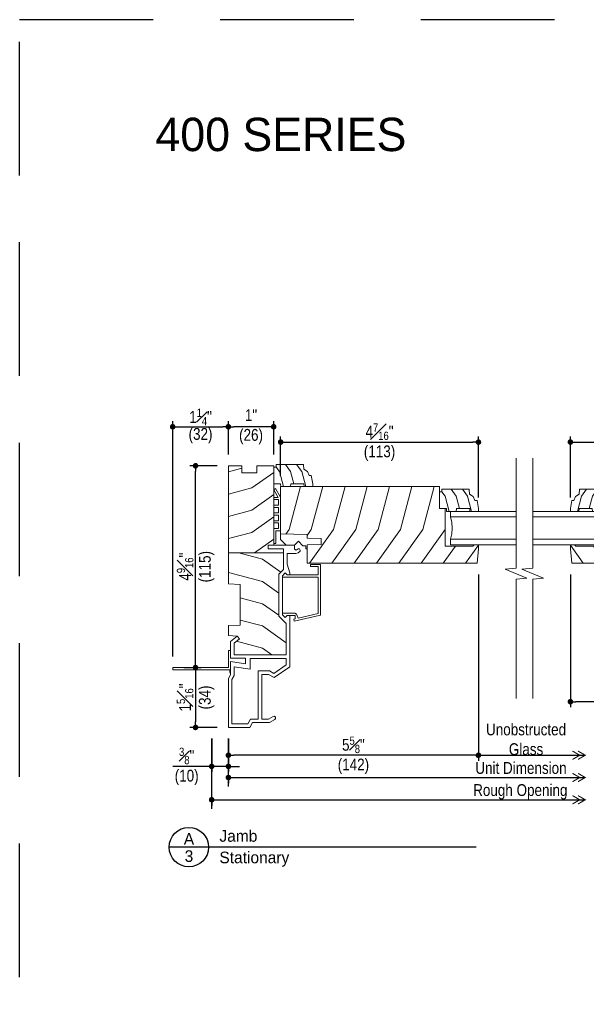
# Model space of a CAD drawing. Extents: x 0 to 323, y 0 to 44.
# Drawn here: x 68 to 80.74, y 22 to 44 of the extents above; entities that cross this region are included whole.
import ezdxf
from ezdxf.enums import TextEntityAlignment as Align

# ---------------------------------------------------------------- set-up
doc = ezdxf.new("R2010")
doc.units = 0
doc.header["$LTSCALE"] = 6
doc.header["$MEASUREMENT"] = 0
doc.linetypes.add('DASHED', pattern=[0.75, 0.5, -0.25])
doc.layers.get('0').update_dxf_attribs({"linetype": 'CONTINUOUS'})
doc.layers.get('Defpoints').update_dxf_attribs({"linetype": 'CONTINUOUS'})
for name, color, linetype in [('A-ANNO-DIMS', 3, 'CONTINUOUS'), ('A-ANNO-TEXT', 4, 'CONTINUOUS'), ('A-DETL-MBND', 8, 'CONTINUOUS')]:
    doc.layers.add(name, color=color, linetype=linetype)
doc.layers.add('A-DETL-MCUT', color=6, linetype='CONTINUOUS', lineweight=20)
doc.layers.add('A-DETL-PATT', color=8, linetype='CONTINUOUS', lineweight=5)
doc.layers.add('PLOT VIEW', color=1, linetype='DASHED', plot=False)
doc.styles.add('ADF Text', font='FRABK.TTF', dxfattribs={"width": 0.85})
doc.dimstyles.new('ADF 3 inches equals 1 foot', dxfattribs={"dimtxt": 0.265625, "dimasz": 0.125, "dimexe": 0.125, "dimexo": 0.25, "dimgap": 0.03125, "dimtad": 1, "dimdec": 6, "dimzin": 3, "dimdsep": 46, "dimlunit": 4, "dimtxsty": 'ADF Text', "dimblk": 'DOT', "dimcen": 0, "dimclrd": 256, "dimclre": 256, "dimclrt": 256, "dimadec": 0, "dimazin": 0, "dimtfac": 0.7, "dimtdec": 6, "dimtix": 1, "dimtmove": 0, "dimatfit": 0, "dimldrblk": 'DOT', "dimfxl": 0, "dimfrac": 1, "dimtolj": 1, "dimtzin": 4, "dimlwd": -1, "dimlwe": -1, "dimarcsym": 0})

# ---------------------------------------------------------------- blocks, each defined once
blk = doc.blocks.new('AW Detail Tag-flat-2')
at = {"layer": 'A-ANNO-TEXT'}
blk.add_line((6.886, 0), (0, 0), dxfattribs=at)
blk.add_circle((0.443, 0), 0.443, dxfattribs=at)
blk = doc.blocks.new('200 Series Sections')
at = {"layer": 'PLOT VIEW'}
blk.add_lwpolyline([(0, 44), (34, 44), (34, 0), (0, 0)], close=True, dxfattribs=at)
at = {"layer": 'A-ANNO-TEXT', "color": 8, "insert": (3.047, 41.036), "char_height": 0.75, "width": 5.4286, "attachment_point": 7, "style": 'ADF Text'}
blk.add_mtext('{\\fFranklin Gothic Demi Cond|b0|i0|c0|p34;\\W1;400 SERIES}', dxfattribs=at)
blk = doc.blocks.new('_DOT')
at = {"color": 0, "linetype": 'ByBlock'}
blk.add_line((-0.5, 0), (-1, 0), dxfattribs=at)
at = {"color": 0, "linetype": 'ByBlock', "const_width": 0.5}
blk.add_lwpolyline([(-0.25, 0, 1), (0.25, 0, 1)], format="xyb", close=True, dxfattribs=at)
blk = doc.blocks.new('*D122')
at = {"layer": 'A-ANNO-DIMS', "transparency": 16777216}
for p, q in [((72.434, 33.982), (71.822, 33.982)), ((71.947, 29.576), (71.947, 33.857)), ((71.684, 29.451), (72.072, 29.451))]:
    blk.add_line(p, q, dxfattribs=at)
at = {"layer": 'Defpoints', "color": 0, "transparency": 16777216}
for p in [(71.947, 33.982), (72.684, 33.982), (71.434, 29.451)]:
    blk.add_point(p, dxfattribs=at)
at = {"layer": 'A-ANNO-DIMS', "transparency": 16777216, "xscale": 0.125, "yscale": 0.125, "zscale": 0.125}
for p, rotation in [((71.947, 33.982), 90), ((71.947, 29.451), 270)]:
    blk.add_blockref('_DOT', p, dxfattribs=dict(at, rotation=rotation))
at = {"layer": 'A-ANNO-DIMS', "transparency": 16777216, "insert": (71.947, 31.716), "char_height": 0.26562, "attachment_point": 5, "rotation": 90, "style": 'ADF Text'}
blk.add_mtext('\\A1;4{\\H0.700000x;\\S9#16;}"\\P\\f [;\\fFranklin Gothic Book;(115)\\f]', dxfattribs=at)
blk = doc.blocks.new('*D123')
at = {"layer": 'A-ANNO-DIMS', "transparency": 16777216}
for p, q in [((71.684, 29.451), (72.072, 29.451)), ((71.947, 29.326), (71.947, 28.232)), ((72.434, 28.107), (71.822, 28.107))]:
    blk.add_line(p, q, dxfattribs=at)
at = {"layer": 'Defpoints', "color": 0, "transparency": 16777216}
for p in [(71.434, 29.451), (71.947, 28.107), (72.684, 28.107)]:
    blk.add_point(p, dxfattribs=at)
at = {"layer": 'A-ANNO-DIMS', "transparency": 16777216, "xscale": 0.125, "yscale": 0.125, "zscale": 0.125}
for p, rotation in [((71.947, 29.451), 90), ((71.947, 28.107), 270)]:
    blk.add_blockref('_DOT', p, dxfattribs=dict(at, rotation=rotation))
at = {"layer": 'A-ANNO-DIMS', "transparency": 16777216, "insert": (71.947, 28.779), "char_height": 0.26562, "attachment_point": 5, "rotation": 90, "style": 'ADF Text'}
blk.add_mtext('\\A1;1{\\H0.700000x;\\S5#16;}"\\P\\f [;\\fFranklin Gothic Book;(34)\\f]', dxfattribs=at)
blk = doc.blocks.new('*D124')
at = {"layer": 'A-ANNO-DIMS', "transparency": 16777216}
for p, q in [((72.684, 34.232), (72.684, 34.982)), ((73.7, 34.232), (73.7, 34.982)), ((73.575, 34.857), (72.809, 34.857))]:
    blk.add_line(p, q, dxfattribs=at)
at = {"layer": 'Defpoints', "color": 0, "transparency": 16777216}
for p in [(72.684, 34.857), (72.684, 33.982), (73.7, 33.982)]:
    blk.add_point(p, dxfattribs=at)
at = {"layer": 'A-ANNO-DIMS', "transparency": 16777216, "xscale": 0.125, "yscale": 0.125, "zscale": 0.125, "rotation": 180}
blk.add_blockref('_DOT', (72.684, 34.857), dxfattribs=at)
at = {"layer": 'A-ANNO-DIMS', "transparency": 16777216, "xscale": 0.125, "yscale": 0.125, "zscale": 0.125}
blk.add_blockref('_DOT', (73.7, 34.857), dxfattribs=at)
at = {"layer": 'A-ANNO-DIMS', "transparency": 16777216, "insert": (73.192, 34.857), "char_height": 0.26562, "attachment_point": 5, "style": 'ADF Text'}
blk.add_mtext('\\A1;1"\\P\\f [;\\fFranklin Gothic Book;(26)\\f]', dxfattribs=at)
blk = doc.blocks.new('*D125')
at = {"layer": 'A-ANNO-DIMS', "transparency": 16777216}
for p, q in [((72.309, 27.857), (72.309, 27.107)), ((72.684, 27.857), (72.684, 27.107)), ((72.184, 27.232), (71.436, 27.232)), ((72.684, 27.232), (72.309, 27.232)), ((72.809, 27.232), (72.934, 27.232))]:
    blk.add_line(p, q, dxfattribs=at)
at = {"layer": 'Defpoints', "color": 0, "transparency": 16777216}
for p in [(72.309, 28.107), (72.684, 28.107), (72.309, 27.232)]:
    blk.add_point(p, dxfattribs=at)
at = {"layer": 'A-ANNO-DIMS', "transparency": 16777216, "xscale": 0.125, "yscale": 0.125, "zscale": 0.125}
blk.add_blockref('_DOT', (72.309, 27.232), dxfattribs=at)
at = {"layer": 'A-ANNO-DIMS', "transparency": 16777216, "xscale": 0.125, "yscale": 0.125, "zscale": 0.125, "rotation": 180}
blk.add_blockref('_DOT', (72.684, 27.232), dxfattribs=at)
at = {"layer": 'A-ANNO-DIMS', "transparency": 16777216, "insert": (71.748, 27.232), "char_height": 0.26562, "attachment_point": 5, "style": 'ADF Text'}
blk.add_mtext('\\A1;{\\H0.700000x;\\S3#8;}"\\P\\f [;\\fFranklin Gothic Book;(10)\\f]', dxfattribs=at)
blk = doc.blocks.new('*D126')
at = {"layer": 'A-ANNO-DIMS', "transparency": 16777216}
for p, q in [((78.294, 31.544), (78.294, 27.357)), ((72.684, 27.857), (72.684, 27.357)), ((78.169, 27.482), (72.809, 27.482))]:
    blk.add_line(p, q, dxfattribs=at)
at = {"layer": 'Defpoints', "color": 0, "transparency": 16777216}
for p in [(78.294, 31.794), (72.684, 28.107), (72.684, 27.482)]:
    blk.add_point(p, dxfattribs=at)
at = {"layer": 'A-ANNO-DIMS', "transparency": 16777216, "xscale": 0.125, "yscale": 0.125, "zscale": 0.125, "rotation": 180}
blk.add_blockref('_DOT', (72.684, 27.482), dxfattribs=at)
at = {"layer": 'A-ANNO-DIMS', "transparency": 16777216, "xscale": 0.125, "yscale": 0.125, "zscale": 0.125}
blk.add_blockref('_DOT', (78.294, 27.482), dxfattribs=at)
at = {"layer": 'A-ANNO-DIMS', "transparency": 16777216, "insert": (75.489, 27.482), "char_height": 0.26562, "attachment_point": 5, "style": 'ADF Text'}
blk.add_mtext('\\A1;5{\\H0.700000x;\\S5#8;}"\\P\\f [;\\fFranklin Gothic Book;(142)\\f]', dxfattribs=at)
blk = doc.blocks.new('*D127')
at = {"layer": 'A-ANNO-DIMS', "transparency": 16777216}
for p, q in [((73.856, 33.763), (73.856, 34.638)), ((78.294, 33.269), (78.294, 34.638)), ((73.981, 34.513), (78.169, 34.513))]:
    blk.add_line(p, q, dxfattribs=at)
at = {"layer": 'Defpoints', "color": 0, "transparency": 16777216}
for p in [(78.294, 34.513), (73.856, 33.513), (78.294, 33.019)]:
    blk.add_point(p, dxfattribs=at)
at = {"layer": 'A-ANNO-DIMS', "transparency": 16777216, "xscale": 0.125, "yscale": 0.125, "zscale": 0.125, "rotation": 180}
blk.add_blockref('_DOT', (73.856, 34.513), dxfattribs=at)
at = {"layer": 'A-ANNO-DIMS', "transparency": 16777216, "xscale": 0.125, "yscale": 0.125, "zscale": 0.125}
blk.add_blockref('_DOT', (78.294, 34.513), dxfattribs=at)
at = {"layer": 'A-ANNO-DIMS', "transparency": 16777216, "insert": (76.075, 34.513), "char_height": 0.26562, "attachment_point": 5, "style": 'ADF Text'}
blk.add_mtext('\\A1;4{\\H0.700000x;\\S7#16;}"\\P\\f [;\\fFranklin Gothic Book;(113)\\f]', dxfattribs=at)
blk = doc.blocks.new('AW Detail Arrow')
at = {"layer": 'A-ANNO-DIMS', "const_width": 0.0234}
for points in [[(-0.094, 0.286), (0, 0.123), (0.094, 0.286)], [(-0.094, 0.162), (0, 0), (0.094, 0.162)]]:
    blk.add_lwpolyline(points, dxfattribs=at)
blk = doc.blocks.new('AW Detail Arrow Text Left')
at = {"layer": 'A-ANNO-TEXT', "xscale": -1, "rotation": 90}
for p in [(0, 0), (0, -0.5), (0, -1)]:
    blk.add_blockref('AW Detail Arrow', p, dxfattribs=at)
at = {"layer": 'A-ANNO-DIMS', "char_height": 0.26562, "attachment_point": 5, "style": 'ADF Text'}
for s, insert in [('\\A1;Unobstructed\\PGlass', (-1.328, 0.356)), ('\\A1;Unit Dimension', (-1.442, -0.288)), ('\\A1;Rough Opening', (-1.457, -0.822))]:
    blk.add_mtext(s, dxfattribs=dict(at, insert=insert))
blk = doc.blocks.new('*D150')
at = {"layer": 'A-ANNO-DIMS', "transparency": 16777216}
for p, q in [((80.357, 31.544), (80.357, 28.559)), ((90.607, 31.544), (90.607, 28.559)), ((90.482, 28.684), (80.482, 28.684))]:
    blk.add_line(p, q, dxfattribs=at)
at = {"layer": 'Defpoints', "color": 0, "transparency": 16777216}
for p in [(80.357, 31.794), (90.607, 31.794), (80.357, 28.684)]:
    blk.add_point(p, dxfattribs=at)
at = {"layer": 'A-ANNO-DIMS', "transparency": 16777216, "xscale": 0.125, "yscale": 0.125, "zscale": 0.125, "rotation": 180}
blk.add_blockref('_DOT', (80.357, 28.684), dxfattribs=at)
at = {"layer": 'A-ANNO-DIMS', "transparency": 16777216, "xscale": 0.125, "yscale": 0.125, "zscale": 0.125}
blk.add_blockref('_DOT', (90.607, 28.684), dxfattribs=at)
at = {"layer": 'A-ANNO-DIMS', "transparency": 16777216, "insert": (85.484, 28.684), "char_height": 0.26562, "attachment_point": 5, "style": 'ADF Text'}
blk.add_mtext('\\A1;10{\\H0.700000x;\\S1#4;}"\\P\\f [;\\fFranklin Gothic Book;(260)\\f]', dxfattribs=at)
blk = doc.blocks.new('*D151')
at = {"layer": 'A-ANNO-DIMS', "transparency": 16777216}
for p, q in [((80.357, 33.269), (80.357, 34.638)), ((84.795, 33.763), (84.795, 34.638)), ((80.482, 34.513), (84.67, 34.513))]:
    blk.add_line(p, q, dxfattribs=at)
at = {"layer": 'Defpoints', "color": 0, "transparency": 16777216}
for p in [(84.795, 34.513), (84.795, 33.513), (80.357, 33.019)]:
    blk.add_point(p, dxfattribs=at)
at = {"layer": 'A-ANNO-DIMS', "transparency": 16777216, "xscale": 0.125, "yscale": 0.125, "zscale": 0.125, "rotation": 180}
blk.add_blockref('_DOT', (80.357, 34.513), dxfattribs=at)
at = {"layer": 'A-ANNO-DIMS', "transparency": 16777216, "xscale": 0.125, "yscale": 0.125, "zscale": 0.125}
blk.add_blockref('_DOT', (84.795, 34.513), dxfattribs=at)
at = {"layer": 'A-ANNO-DIMS', "transparency": 16777216, "insert": (82.576, 34.513), "char_height": 0.26562, "attachment_point": 5, "style": 'ADF Text'}
blk.add_mtext('\\A1;4{\\H0.700000x;\\S7#16;}"\\P\\f [;\\fFranklin Gothic Book;(113)\\f]', dxfattribs=at)
blk = doc.blocks.new('3_4 Glass-flat-4')
at = {"layer": 'A-DETL-MCUT'}
for p, q in [((0, -0.125), (1.469, -0.125)), ((1.469, -0.625), (0, -0.625))]:
    blk.add_line(p, q, dxfattribs=at)
blk.add_lwpolyline([(1.469, 0), (0, 0), (0, -0.125), (0.027, -0.247), (0.036, -0.375), (0.027, -0.503), (0, -0.625), (0, -0.75), (1.469, -0.75)], dxfattribs=at)
at = {"layer": 'A-DETL-MCUT', "const_width": 0.0000001}
for points in [[(0.186, -0.625), (0.186, -0.586), (0.067, -0.538), (0.067, -0.212), (0.186, -0.164), (0.186, -0.125)], [(0.375, -0.125), (0.375, -0.625)]]:
    blk.add_lwpolyline(points, dxfattribs=at)
blk = doc.blocks.new('400 Series Door Glass Stop-flat-5')
at = {"layer": 'A-DETL-MCUT'}
blk.add_lwpolyline([(0.758, -0.102), (0.797, -0.19), (0.844, -0.19), (0.875, -0.376), (0.875, -0.438), (0.684, -0.438), (0.679, -0.376), (0.383, -0.376), (0.378, -0.438), (0.161, -0.438), (0.156, -0.376), (0, -0.376), (0, 0), (0.057, 0), (0.057, 0.062), (0.667, 0.062), (0.677, -0.048), (0.758, -0.102)], dxfattribs=at)
at = {"layer": 'A-DETL-PATT'}
for points in [[(0.218, -0.438), (0.128, -0.097), (0.057, 0.002)], [(0.451, -0.376), (0.378, -0.097), (0.264, 0.062)], [(0.718, -0.438), (0.628, -0.097), (0.514, 0.062)]]:
    blk.add_lwpolyline(points, dxfattribs=at)
blk = doc.blocks.new('400 Series Inswing Stile Rail')
at = {"layer": 'A-DETL-MCUT'}
blk.add_lwpolyline([(3.688, -1.337), (3.688, -0.494), (3.563, -0.494), (3.563, 0), (0, 0), (0, -1.063), (0.594, -1.073), (0.594, -1.157), (0.907, -1.162), (0.907, -1.301), (0.594, -1.306), (0.594, -1.719), (4.407, -1.719), (4.438, -1.4), (4.438, -1.306), (4.344, -1.306), (4.313, -1.337)], close=True, dxfattribs=at)
blk.add_lwpolyline([(0, -1.063), (0, -1.188), (0.123, -1.313), (0.313, -1.313), (0.398, -1.227), (0.5, -1.331), (0.563, -1.331), (0.563, -1.393), (0.594, -1.393)], dxfattribs=at)
at = {"layer": 'A-DETL-PATT'}
for points in [[(0.444, 0), (0.188, -0.965), (0.117, -1.065)], [(0.944, 0), (0.688, -0.965), (0.594, -1.097)], [(1.444, 0), (1.188, -0.965), (0.649, -1.719)], [(1.944, 0), (1.688, -0.965), (1.149, -1.719)], [(2.444, 0), (2.188, -0.965), (1.649, -1.719)], [(2.944, 0), (2.688, -0.965), (2.149, -1.719)], [(3.444, 0), (3.188, -0.965), (2.649, -1.719)], [(3.688, -0.965), (3.149, -1.719)], [(4.438, -1.315), (4.149, -1.719)], [(3.922, -1.337), (3.649, -1.719)]]:
    blk.add_lwpolyline(points, dxfattribs=at)
at = {"layer": 'A-DETL-MCUT'}
for name, p in [('400 Series Door Glass Stop-flat-5', (3.563, -0.118)), ('3_4 Glass-flat-4', (3.813, -0.556))]:
    blk.add_blockref(name, p, dxfattribs=at)
blk = doc.blocks.new('400 Series Stile Rail-flat-2')
at = {"layer": 'A-DETL-MCUT'}
for points in [[(-0.156, -1.313), (-0.156, 0.469), (-0.532, 0.469), (-0.532, 0.313), (-0.874, 0.313), (-0.874, 0.469), (-1.172, 0.469), (-1.172, -2.186), (-0.906, -2.2), (-0.906, -3.107), (-1.172, -3.121), (-1.172, -3.341), (-0.974, -3.356)], [(0.203, -2.89), (0.203, -4.044), (-0.148, -4.289), (-0.27, -4.219), (-0.422, -4.219), (-0.422, -5.219), (-0.27, -5.219), (-0.171, -5.162), (-0.14, -5.157), (-0.115, -5.176), (-0.112, -5.207), (-0.131, -5.231), (-0.248, -5.299), (-0.629, -5.299), (-0.691, -5.406), (-1.172, -5.406), (-1.172, -4.309), (-1.122, -4.223), (-1.122, -3.929), (-0.785, -3.982), (-0.785, -3.855), (-1.122, -3.855), (-1.122, -3.475), (-0.974, -3.356), (-0.924, -3.419), (-1.042, -3.513), (-1.042, -3.779), (0.123, -3.779), (0.123, -3.071), (-0.041, -2.908), (-0.041, -1.967), (0.063, -1.864), (0.063, -1.393), (-0.281, -1.393), (-0.281, -1.313), (0.313, -1.313), (0.313, -1.403), (0.347, -1.423), (0.392, -1.397), (0.423, -1.397), (0.438, -1.424), (0.438, -1.452), (0.393, -1.489), (0.344, -1.5), (0.143, -1.5), (0.143, -1.744), (0.203, -1.938), (0.203, -1.984)], [(0.063, -1.487), (-1.172, -1.487)], [(0.039, -2.843), (0.315, -2.843), (0.358, -2.861), (0.394, -2.951), (0.844, -2.85), (0.844, -2.031), (0.039, -2.031), (0.039, -2), (0.101, -1.939), (0.146, -1.984), (0.844, -1.984), (0.844, -1.797), (0.672, -1.797), (0.672, -1.75), (0.891, -1.75), (0.891, -2.887), (0.307, -3.019), (0.298, -2.976), (0.328, -2.969), (0.328, -2.89), (0.146, -2.89), (0.101, -2.936), (0.039, -2.875), (0.039, -2.031)]]:
    blk.add_lwpolyline(points, dxfattribs=at)
blk.add_lwpolyline([(-0.675, -5.219), (-0.502, -5.219), (-0.502, -4.139), (-0.248, -4.139), (-0.152, -4.195), (0.123, -4.002), (0.123, -3.859), (-0.685, -3.859), (-0.685, -4.099), (-1.042, -4.043), (-1.042, -4.244), (-1.092, -4.331), (-1.092, -5.326), (-0.737, -5.326)], close=True, dxfattribs=at)
at = {"layer": 'A-DETL-PATT'}
for points in [[(-1.172, 0.332), (-0.874, 0.411)], [(-1.172, -0.168), (-0.643, -0.028), (-0.156, 0.32)], [(-1.172, -0.668), (-0.643, -0.528), (-0.156, -0.18)], [(-1.172, -1.168), (-0.643, -1.028), (-0.156, -0.68)], [(-0.585, -1.487), (-0.156, -1.18)], [(-0.94, -1.487), (-0.404, -1.629), (0.005, -1.921)], [(-1.172, -1.925), (-0.404, -2.129), (-0.041, -2.389)], [(-0.906, -2.496), (-0.404, -2.629), (-0.041, -2.889)], [(-0.906, -2.996), (-0.404, -3.129), (0.123, -3.506)], [(-0.992, -3.473), (-0.404, -3.629), (-0.194, -3.779)]]:
    blk.add_lwpolyline(points, dxfattribs=at)
at = {"layer": 'A-DETL-MCUT'}
blk.add_blockref('400 Series Inswing Stile Rail', (0, 0), dxfattribs=at)
blk = doc.blocks.new('400 Series Door Glass Stop-flat-6')
at = {"layer": 'A-DETL-MCUT'}
blk.add_lwpolyline([(0.758, -0.102), (0.797, -0.19), (0.844, -0.19), (0.875, -0.376), (0.875, -0.438), (0.684, -0.438), (0.679, -0.376), (0.383, -0.376), (0.378, -0.438), (0.161, -0.438), (0.156, -0.376), (0, -0.376), (0, 0), (0.057, 0), (0.057, 0.062), (0.667, 0.062), (0.677, -0.048), (0.758, -0.102)], dxfattribs=at)
at = {"layer": 'A-DETL-PATT'}
for points in [[(0.218, -0.438), (0.128, -0.097), (0.057, 0.002)], [(0.451, -0.376), (0.378, -0.097), (0.264, 0.062)], [(0.718, -0.438), (0.628, -0.097), (0.514, 0.062)]]:
    blk.add_lwpolyline(points, dxfattribs=at)
blk = doc.blocks.new('400 Series Inswing Door Stat. Frame-flat-1')
at = {"layer": 'A-DETL-MCUT'}
blk.add_lwpolyline([(1.172, -0.709), (1.059, -0.513), (1.016, -0.538), (1.115, -0.71), (1.016, -0.71), (1.016, -0.76), (1.123, -0.76), (1.123, -0.885), (1.016, -0.885), (1.016, -0.935), (1.123, -0.935), (1.123, -1.06), (1.016, -1.06), (1.016, -1.11), (1.123, -1.11), (1.123, -1.235), (1.016, -1.235), (1.016, -1.285), (1.123, -1.285), (1.123, -1.41), (1.016, -1.41), (1.016, -1.745), (1.066, -1.745), (1.066, -1.46), (1.172, -1.46)], dxfattribs=at)
for name, p in [('400 Series Stile Rail-flat-2', (1.172, -0.469)), ('400 Series Door Glass Stop-flat-6', (1.016, -0.031))]:
    blk.add_blockref(name, p, dxfattribs=at)
blk = doc.blocks.new('400 Series Inswing Stat. Jamb')
at = {"layer": 'A-DETL-MCUT'}
blk.add_lwpolyline([(0.425, -0.138), (0.405, -0.113), (0.405, -0.05), (-0.875, -0.05), (-0.875, 0), (0.377, 0), (0.377, 0.38), (0.425, 0.38)], dxfattribs=at)
blk.add_blockref('400 Series Inswing Door Stat. Frame-flat-1', (0.375, 4.532), dxfattribs=at)
blk = doc.blocks.new('400 Series Inswing Door Post')
at = {"layer": 'A-DETL-MBND'}
blk.add_line((0.531, -0.194), (0.584, -0.141), dxfattribs=at)
for points in [[(1.085, -0.254), (0.858, -0.348), (0.631, -0.254), (0.537, -0.027), (0.631, 0.2), (0.858, 0.295), (1.085, 0.2), (1.179, -0.027)], [(0.997, -0.166), (0.858, -0.224), (0.719, -0.166), (0.661, -0.027), (0.719, 0.112), (0.858, 0.17), (0.997, 0.112), (1.055, -0.027)]]:
    blk.add_lwpolyline(points, close=True, dxfattribs=at)
for points in [[(0.531, -0.584), (0.6, -0.418), (0.767, -0.348), (0.858, -0.348)], [(0.87, -0.5), (0.87, -0.433), (0.933, -0.317)], [(0.988, -0.5), (0.988, -0.433), (1.085, -0.254)]]:
    blk.add_lwpolyline(points, dxfattribs=at)
at = {"layer": 'A-DETL-MCUT'}
for points in [[(0.531, -1.813), (0.531, 0), (-0.531, 0), (-0.531, -1.813)], [(-0.687, -0.776), (-0.574, -0.581), (-0.531, -0.606), (-0.63, -0.778), (-0.531, -0.778), (-0.531, -0.828), (-0.638, -0.828), (-0.638, -0.953), (-0.531, -0.953), (-0.531, -1.003), (-0.638, -1.003), (-0.638, -1.128), (-0.531, -1.128), (-0.531, -1.178), (-0.638, -1.178), (-0.638, -1.303), (-0.531, -1.303), (-0.531, -1.353), (-0.638, -1.353), (-0.638, -1.478), (-0.531, -1.478), (-0.531, -1.813), (-0.581, -1.813), (-0.581, -1.528), (-0.687, -1.528)], [(-0.868, -2.621), (-0.799, -2.582), (-0.769, -2.508), (-0.769, -1.896), (0.769, -1.898), (0.769, -2.508), (0.799, -2.582), (0.868, -2.621)]]:
    blk.add_lwpolyline(points, dxfattribs=at)
at = {"layer": 'A-DETL-MCUT', "linetype": 'Continuous'}
blk.add_lwpolyline([(1.008, -2.539), (0.876, -2.539), (0.849, -2.508), (0.849, -1.915), (0.948, -1.907), (0.994, -1.973), (1.072, -1.99), (1.14, -1.95), (0.998, -1.813), (0.211, -1.813), (0.211, -1.656), (0.131, -1.656), (0.131, -1.813), (-1.001, -1.813), (-1.141, -1.949), (-1.072, -1.99), (-0.994, -1.973), (-0.948, -1.907), (-0.849, -1.915), (-0.849, -2.508), (-0.876, -2.539), (-1.008, -2.539)], dxfattribs=at)
blk.add_lwpolyline([(-0.08, -4.46), (-0.135, -4.517), (-0.522, -4.517), (-0.566, -4.473), (-0.566, -3.701), (-1.191, -3.521), (-1.202, -3.473), (-1.159, -3.381), (-1.195, -3.286), (-1.24, -3.329), (-1.221, -3.381), (-1.256, -3.436), (-1.322, -3.436), (-1.357, -3.381), (-1.337, -3.328), (-1.383, -3.286), (-1.419, -3.381), (-1.501, -3.431), (-1.533, -3.388), (-1.533, -2.542), (-1.256, -2.542), (-1.187, -2.683), (-0.868, -2.683), (-0.868, -2.621), (-1.133, -2.621), (-1.133, -2.539), (-1.008, -2.539), (-1.008, -2.482), (-1.539, -2.482), (-1.539, -2.336), (-1.509, -2.304), (-1.321, -2.304), (-1.321, -2.242), (-1.509, -2.242), (-1.572, -2.269), (-1.594, -2.333), (-1.594, -3.388), (-1.575, -3.451), (-1.52, -3.488), (-0.627, -3.745), (-0.627, -4.473), (-0.598, -4.549), (-0.522, -4.58), (-0.108, -4.58), (-0.053, -4.521), (0.053, -4.521), (0.108, -4.58), (0.522, -4.58), (0.598, -4.549), (0.627, -4.473), (0.627, -3.745), (1.52, -3.488), (1.575, -3.451), (1.594, -3.388), (1.594, -2.333), (1.572, -2.269), (1.509, -2.242), (1.321, -2.242), (1.321, -2.304), (1.509, -2.304), (1.539, -2.336), (1.539, -2.482), (1.008, -2.482), (1.008, -2.539), (1.133, -2.539), (1.133, -2.621), (0.868, -2.621), (0.868, -2.683), (1.187, -2.683), (1.256, -2.542), (1.533, -2.542), (1.533, -3.388), (1.501, -3.431), (1.419, -3.381), (1.383, -3.286), (1.337, -3.328), (1.357, -3.381), (1.322, -3.436), (1.256, -3.436), (1.221, -3.381), (1.24, -3.329), (1.195, -3.286), (1.159, -3.381), (1.202, -3.473), (1.191, -3.521), (0.566, -3.701), (0.566, -4.473), (0.522, -4.518), (0.135, -4.518), (0.08, -4.46)], close=True, dxfattribs=at)
at = {"layer": 'A-DETL-PATT'}
for points in [[(0.186, 0), (0.531, -0.247)], [(-0.531, -0.227), (0, -0.367), (0.531, -0.747)], [(-0.531, -0.727), (0, -0.867), (0.531, -1.247)], [(-0.531, -1.227), (0, -1.367), (0.531, -1.747)], [(-0.531, -1.727), (-0.205, -1.813)]]:
    blk.add_lwpolyline(points, dxfattribs=at)
at = {"layer": 'A-DETL-MCUT', "xscale": -1}
for name, p in [('400 Series Door Glass Stop-flat-6', (-0.531, -0.062)), ('400 Series Inswing Stile Rail', (-0.687, -0.5))]:
    blk.add_blockref(name, p, dxfattribs=at)
at = {"layer": 'A-DETL-MCUT'}
blk.add_blockref('400 Series Inswing Stile Rail', (0.687, -0.5), dxfattribs=at)
blk = doc.blocks.new('Breakline 1')
at = {"layer": 'A-DETL-MCUT'}
blk.add_lwpolyline([(2.593, 0), (0.124, 0), (0.102, 0.244), (-0.102, -0.244), (-0.124, 0), (-2.802, 0)], dxfattribs=at)
blk = doc.blocks.new('*D241')
at = {"layer": 'A-ANNO-DIMS', "transparency": 16777216}
for p, q in [((71.434, 29.701), (71.434, 34.982)), ((72.684, 34.232), (72.684, 34.982)), ((71.559, 34.857), (72.559, 34.857))]:
    blk.add_line(p, q, dxfattribs=at)
at = {"layer": 'Defpoints', "color": 0, "transparency": 16777216}
for p in [(72.684, 34.857), (72.684, 33.982), (71.434, 29.451)]:
    blk.add_point(p, dxfattribs=at)
at = {"layer": 'A-ANNO-DIMS', "transparency": 16777216, "xscale": 0.125, "yscale": 0.125, "zscale": 0.125, "rotation": 180}
blk.add_blockref('_DOT', (71.434, 34.857), dxfattribs=at)
at = {"layer": 'A-ANNO-DIMS', "transparency": 16777216, "xscale": 0.125, "yscale": 0.125, "zscale": 0.125}
blk.add_blockref('_DOT', (72.684, 34.857), dxfattribs=at)
at = {"layer": 'A-ANNO-DIMS', "transparency": 16777216, "char_height": 0.26562, "attachment_point": 5, "style": 'ADF Text'}
for s, insert in [('\\A1;1{\\H0.700000x;\\S1#4;}"', (72.059, 35.078)), ('\\A1;\\f [;\\fFranklin Gothic Book;(32)\\f]', (72.059, 34.657))]:
    blk.add_mtext(s, dxfattribs=dict(at, insert=insert))

msp = doc.modelspace()

# ---------------------------------------------------------------- linework, layer by layer
at = {"layer": 'A-ANNO-DIMS'}
for p, q in [((72.3092202, 26.2771525), (72.3092202, 27.8571525)), ((72.6842202, 26.7771525), (72.6840068, 27.8571525)), ((78.2940068, 27.4821525), (80.6746725, 27.4821525)), ((72.6842202, 26.9821525), (80.6902469, 26.9821525)), ((72.3092202, 26.4821525), (80.6902469, 26.4821525))]:
    msp.add_line(p, q, dxfattribs=at)

# ---------------------------------------------------------------- block references
msp.add_blockref('AW Detail Arrow Text Left', (80.6902469, 27.4821525), dxfattribs=at)
at = {"layer": 'A-ANNO-DIMS', "xscale": 0.125, "yscale": 0.125, "zscale": 0.125, "rotation": 90}
for p in [(72.6842202, 26.9821525), (72.3092202, 26.4821525)]:
    msp.add_blockref('_DOT', p, dxfattribs=at)
at = {"layer": 'A-ANNO-TEXT'}
msp.add_blockref('200 Series Sections', (68.0000016, -0.0000001), dxfattribs=at)
at = {"layer": 'A-DETL-MCUT', "rotation": 90}
for p in [(79.1379428, 31.5607138), (79.5129428, 31.5607138)]:
    msp.add_blockref('Breakline 1', p, dxfattribs=at)
at = {"layer": 'A-DETL-MCUT'}
for name, p in [('400 Series Inswing Door Post', (85.4818789, 34.0131525)), ('400 Series Inswing Stat. Jamb', (72.3092202, 29.4505077)), ('AW Detail Tag-flat-2', (71.3550919, 25.4202708))]:
    msp.add_blockref(name, p, dxfattribs=at)

# ---------------------------------------------------------------- texts
at = {"layer": 'A-ANNO-TEXT', "style": 'ADF Text'}
msp.add_text('A', height=0.2604167, dxfattribs=at).set_placement((71.7996881, 25.3972052), align=Align.BOTTOM_CENTER)
msp.add_text('3', height=0.2604167, dxfattribs=at).set_placement((71.7996881, 25.3473858), align=Align.TOP_CENTER)
at = {"layer": 'A-ANNO-TEXT', "width": 3.81698722, "line_spacing_factor": 1.04, "style": 'ADF Text'}
for s, insert, char_height, attachment_point in [('{\\W1;Jamb}', (72.4822589, 25.5361807), 0.26041667, 7), ('{\\W1;Stationary}', (72.4822589, 25.3176065), 0.260416667, 1)]:
    msp.add_mtext(s, dxfattribs=dict(at, insert=insert, char_height=char_height, attachment_point=attachment_point))

# ---------------------------------------------------------------- dimensions: what is measured, and where the dimension line sits
at = {"layer": 'A-ANNO-DIMS'}
dim = msp.add_linear_dim(base=(72.6840068, 34.8571525), p1=(71.4340068, 29.4507076), p2=(72.6840068, 33.9821525), angle=180, dimstyle='ADF 3 inches equals 1 foot', override={"dimdec": 4, "dimpost": '\\X\\f'}, dxfattribs=at)
dim.commit()
dim.dimension.update_dxf_attribs({"geometry": '*D241', "text_midpoint": (72.0590068, 34.8571525)})
for base, p1, p2, angle, picture, middle in [((72.6840068, 34.8571525), (73.7000068, 33.9821525), (72.6840068, 33.9821525), 180, '*D124', (73.1920068, 34.8571525)), ((78.2940068, 34.5131525), (73.8560068, 33.5131525), (78.2940068, 33.0191525), 180, '*D127', (76.0750068, 34.5131525)), ((84.7948789, 34.5131525), (80.3568789, 33.0191525), (84.7948789, 33.5131525), 180, '*D151', (82.5758789, 34.5131525)), ((71.9472275, 33.9821525), (71.4340068, 29.4507076), (72.6840068, 33.9821525), 90, '*D122', (71.9472275, 31.7164301)), ((72.6840068, 27.4821525), (78.2940068, 31.7941525), (72.6840068, 28.1071525), 180, '*D126', (75.4890068, 27.4821525)), ((80.3568789, 28.6835642), (90.6068789, 31.7941525), (80.3568789, 31.7941525), 180, '*D150', (85.4838721, 28.6835642)), ((71.9472275, 28.1071525), (71.4340068, 29.4507076), (72.6840068, 28.1071525), 90, '*D123', (71.9472275, 28.7789301))]:
    dim = msp.add_linear_dim(base=base, p1=p1, p2=p2, angle=angle, dimstyle='ADF 3 inches equals 1 foot', override={"dimdec": 4, "dimpost": '\\X\\f'}, dxfattribs=at)
    dim.commit()
    dim.dimension.update_dxf_attribs({"geometry": picture, "text_midpoint": middle, "dimtype": 160})
dim = msp.add_linear_dim(base=(72.3092202, 27.2321525), p1=(72.6840068, 28.1071525), p2=(72.3092202, 28.1071525), dimstyle='ADF 3 inches equals 1 foot', override={"dimdec": 4, "dimpost": '\\X\\f'}, dxfattribs=at)
dim.commit()
dim.dimension.update_dxf_attribs({"geometry": '*D125', "text_midpoint": (71.7476045, 27.2321525), "dimtype": 160})

doc.saveas('drawing.dxf')
